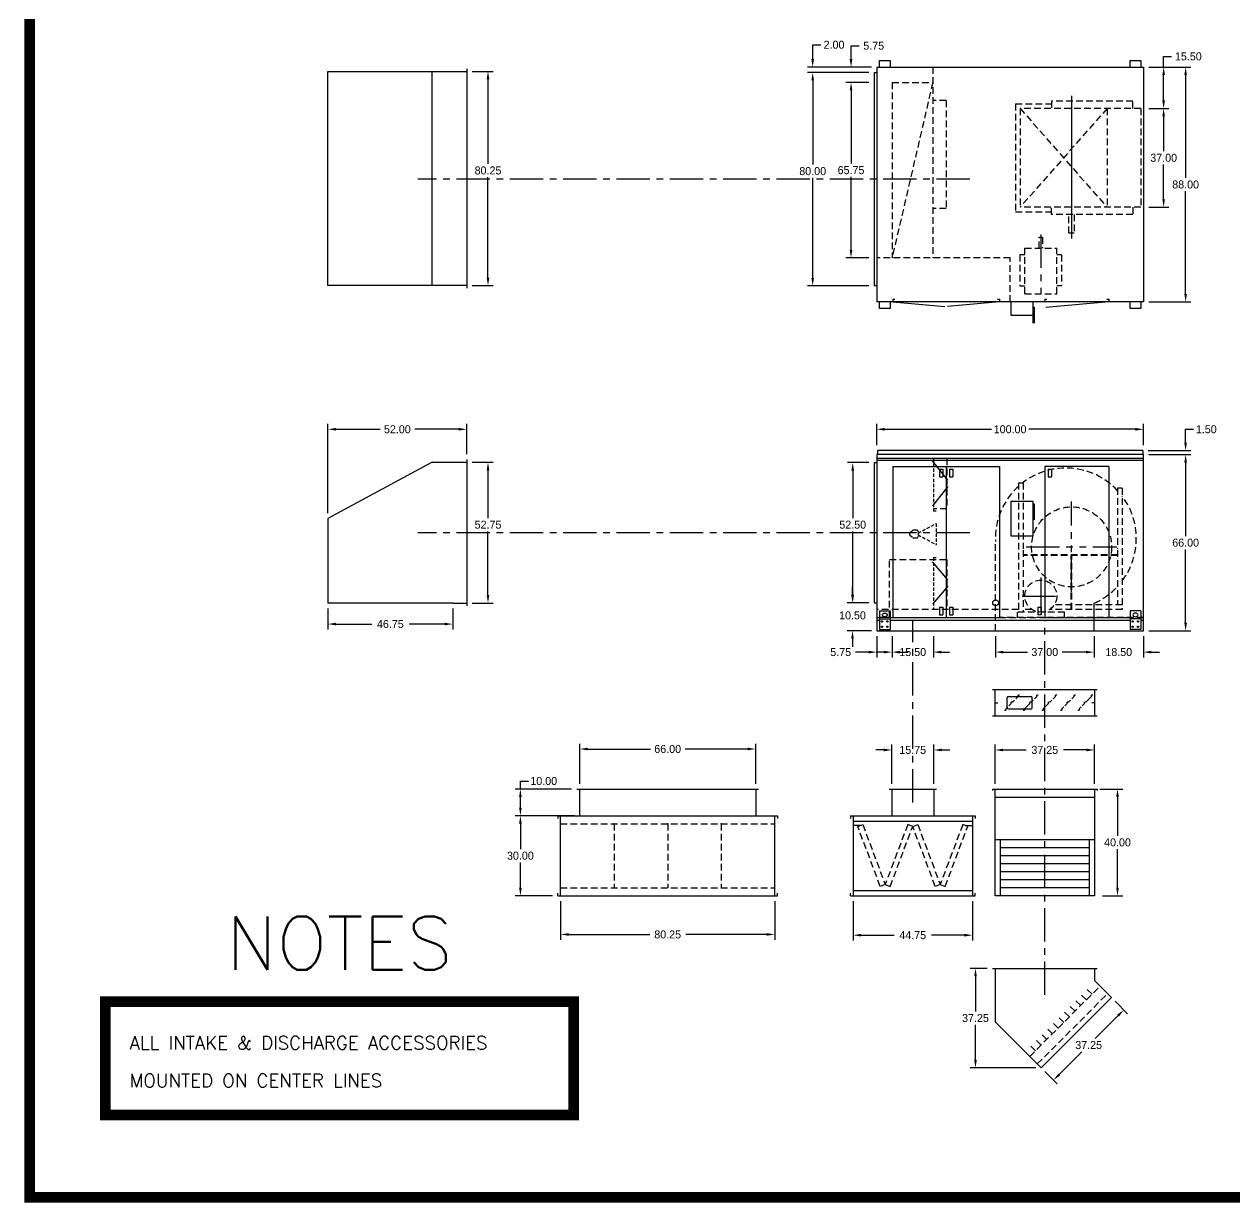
# Model space of a CAD drawing. Header units: inches. Extents: x 3 to 694, y -805 to 78.
# Drawn here: x 3 to 456.9, y -804.8 to -363.2 of the extents above; entities that cross this region are included whole.
import ezdxf
from ezdxf.enums import TextEntityAlignment as Align

# ---------------------------------------------------------------- set-up
doc = ezdxf.new("R2010")
doc.units = ezdxf.units.IN
doc.header["$LTSCALE"] = 10
doc.header["$MEASUREMENT"] = 0
for name, pattern in [('CENTER', [2, 1.25, -0.25, 0.25, -0.25]), ('HIDDEN', [0.375, 0.25, -0.125]), ('PHANTOM', [2.5, 1.25, -0.25, 0.25, -0.25, 0.25, -0.25])]:
    doc.linetypes.add(name, pattern=pattern)
for name, color, linetype in [('centerline', 2, 'CENTER'), ('DIFFUSER', 5, 'Continuous'), ('DISC-DAMPER', 5, 'Continuous'), ('FDT-HOOD', 5, 'Continuous'), ('OBJECT', 5, 'Continuous'), ('RAM27UNIT', 3, 'Continuous'), ('RAM30UNIT', 3, 'Continuous')]:
    doc.layers.add(name, color=color, linetype=linetype)
doc.layers.add('TEXT', color=7, linetype='Continuous', lineweight=40)
doc.styles.add('S10', font='romans.shx', dxfattribs={"height": 0.1})
doc.dimstyles.new('DIMENSIONS', dxfattribs={"dimscale": 0, "dimtxt": 3, "dimasz": 3, "dimexe": 2, "dimexo": 2, "dimgap": 1, "dimtad": 0, "dimtih": 1, "dimtoh": 1, "dimzin": 0, "dimdsep": 46, "dimtxsty": 'Standard', "dimcen": 0.09, "dimclrd": 256, "dimclre": 256, "dimclrt": 1, "dimadec": 0, "dimazin": 0, "dimtfac": 1, "dimtofl": 0, "dimtmove": 0, "dimatfit": 3, "dimfxl": 0, "dimtolj": 1, "dimtzin": 0, "dimarcsym": 0})

# ---------------------------------------------------------------- blocks, each defined once
blk = doc.blocks.new('*D51')
at = {"layer": 'DEFPOINTS', "color": 0}
for p in [(422.62, -379.23), (422.62, -467.23), (438.44, -467.23)]:
    blk.add_point(p, dxfattribs=at)
at = {"layer": 'RAM30UNIT', "lineweight": -2}
for p, q in [((424.62, -379.23), (440.44, -379.23)), ((438.44, -382.23), (438.44, -420.73)), ((438.44, -464.23), (438.44, -425.73)), ((424.62, -467.23), (440.44, -467.23))]:
    blk.add_line(p, q, dxfattribs=at)
at = {"layer": 'RAM30UNIT'}
for points in [[(437.94, -382.23), (438.94, -382.23), (438.44, -379.23)], [(437.94, -464.23), (438.94, -464.23), (438.44, -467.23)]]:
    blk.add_solid(points, dxfattribs=at)
at = {"layer": 'RAM30UNIT', "color": 1, "insert": (438.44, -423.23), "char_height": 3, "attachment_point": 5}
blk.add_mtext('\\A1;88.00', dxfattribs=at)
blk = doc.blocks.new('*D52')
at = {"layer": 'DEFPOINTS', "color": 0}
for p in [(422.62, -394.73), (422.62, -431.73), (430.2, -431.73)]:
    blk.add_point(p, dxfattribs=at)
at = {"layer": 'RAM30UNIT', "lineweight": -2}
for p, q in [((424.62, -394.73), (432.2, -394.73)), ((430.2, -397.73), (430.2, -410.73)), ((430.2, -428.73), (430.2, -415.73)), ((424.62, -431.73), (432.2, -431.73))]:
    blk.add_line(p, q, dxfattribs=at)
at = {"layer": 'RAM30UNIT'}
for points in [[(429.7, -397.73), (430.7, -397.73), (430.2, -394.73)], [(429.7, -428.73), (430.7, -428.73), (430.2, -431.73)]]:
    blk.add_solid(points, dxfattribs=at)
at = {"layer": 'RAM30UNIT', "color": 1, "insert": (430.2, -413.23), "char_height": 3, "attachment_point": 5}
blk.add_mtext('\\A1;37.00', dxfattribs=at)
blk = doc.blocks.new('*D53')
at = {"layer": 'DEFPOINTS', "color": 0}
for p in [(298.62, -381.23), (321.62, -381.23), (321.62, -461.23)]:
    blk.add_point(p, dxfattribs=at)
at = {"layer": 'RAM30UNIT', "lineweight": -2}
for p, q in [((319.62, -381.23), (296.62, -381.23)), ((298.62, -384.23), (298.62, -415.73)), ((298.62, -458.23), (298.62, -420.73)), ((319.62, -461.23), (296.62, -461.23))]:
    blk.add_line(p, q, dxfattribs=at)
at = {"layer": 'RAM30UNIT'}
for points in [[(298.12, -384.23), (299.12, -384.23), (298.62, -381.23)], [(298.12, -458.23), (299.12, -458.23), (298.62, -461.23)]]:
    blk.add_solid(points, dxfattribs=at)
at = {"layer": 'RAM30UNIT', "color": 1, "insert": (298.62, -418.23), "char_height": 3, "attachment_point": 5}
blk.add_mtext('\\A1;80.00', dxfattribs=at)
blk = doc.blocks.new('*D54')
at = {"layer": 'DEFPOINTS', "color": 0}
for p in [(168.89, -380.86), (168.89, -461.11), (176.88, -461.11)]:
    blk.add_point(p, dxfattribs=at)
at = {"layer": 'RAM30UNIT', "lineweight": -2}
for p, q in [((170.89, -380.86), (178.88, -380.86)), ((176.88, -383.86), (176.88, -415.48)), ((176.88, -458.11), (176.88, -420.48)), ((170.89, -461.11), (178.88, -461.11))]:
    blk.add_line(p, q, dxfattribs=at)
at = {"layer": 'RAM30UNIT'}
for points in [[(176.38, -383.86), (177.38, -383.86), (176.88, -380.86)], [(176.38, -458.11), (177.38, -458.11), (176.88, -461.11)]]:
    blk.add_solid(points, dxfattribs=at)
at = {"layer": 'RAM30UNIT', "color": 1, "insert": (176.88, -417.98), "char_height": 3, "attachment_point": 5}
blk.add_mtext('\\A1;80.25', dxfattribs=at)
blk = doc.blocks.new('*D55')
at = {"layer": 'DEFPOINTS', "color": 0}
for p in [(168.89, -527.34), (168.89, -580.09), (176.88, -580.09)]:
    blk.add_point(p, dxfattribs=at)
at = {"layer": 'RAM30UNIT', "lineweight": -2}
for p, q in [((170.89, -527.34), (178.88, -527.34)), ((176.88, -530.34), (176.88, -548.21)), ((176.88, -577.09), (176.88, -553.21)), ((170.89, -580.09), (178.88, -580.09))]:
    blk.add_line(p, q, dxfattribs=at)
at = {"layer": 'RAM30UNIT'}
for points in [[(176.38, -530.34), (177.38, -530.34), (176.88, -527.34)], [(176.38, -577.09), (177.38, -577.09), (176.88, -580.09)]]:
    blk.add_solid(points, dxfattribs=at)
at = {"layer": 'RAM30UNIT', "color": 1, "insert": (176.88, -550.71), "char_height": 3, "attachment_point": 5}
blk.add_mtext('\\A1;52.75', dxfattribs=at)
blk = doc.blocks.new('*D56')
at = {"layer": 'DEFPOINTS', "color": 0}
for p in [(168.89, -514.96), (168.89, -526.34), (116.89, -548.34)]:
    blk.add_point(p, dxfattribs=at)
at = {"layer": 'RAM30UNIT', "lineweight": -2}
for p, q in [((116.89, -546.34), (116.89, -512.96)), ((119.89, -514.96), (136.39, -514.96)), ((165.89, -514.96), (149.39, -514.96)), ((168.89, -524.34), (168.89, -512.96))]:
    blk.add_line(p, q, dxfattribs=at)
at = {"layer": 'RAM30UNIT'}
for points in [[(119.89, -514.46), (119.89, -515.46), (116.89, -514.96)], [(165.89, -514.46), (165.89, -515.46), (168.89, -514.96)]]:
    blk.add_solid(points, dxfattribs=at)
at = {"layer": 'RAM30UNIT', "color": 1, "insert": (142.89, -514.96), "char_height": 3, "attachment_point": 5}
blk.add_mtext('\\A1;52.00', dxfattribs=at)
blk = doc.blocks.new('*D57')
at = {"layer": 'DEFPOINTS', "color": 0}
for p in [(116.89, -580.09), (163.64, -580.09), (163.64, -587.95)]:
    blk.add_point(p, dxfattribs=at)
at = {"layer": 'RAM30UNIT', "lineweight": -2}
for p, q in [((116.89, -582.09), (116.89, -589.95)), ((163.64, -582.09), (163.64, -589.95)), ((119.89, -587.95), (133.27, -587.95)), ((160.64, -587.95), (147.27, -587.95))]:
    blk.add_line(p, q, dxfattribs=at)
at = {"layer": 'RAM30UNIT'}
for points in [[(119.89, -587.45), (119.89, -588.45), (116.89, -587.95)], [(160.64, -587.45), (160.64, -588.45), (163.64, -587.95)]]:
    blk.add_solid(points, dxfattribs=at)
at = {"layer": 'RAM30UNIT', "color": 1, "insert": (140.27, -587.95), "char_height": 3, "attachment_point": 5}
blk.add_mtext('\\A1;46.75', dxfattribs=at)
blk = doc.blocks.new('*D59')
at = {"layer": 'DEFPOINTS', "color": 0}
for p in [(404.25, -649.77), (412.9, -649.77), (405.25, -689.77)]:
    blk.add_point(p, dxfattribs=at)
at = {"layer": 'RAM30UNIT', "lineweight": -2}
for p, q in [((406.25, -649.77), (414.9, -649.77)), ((412.9, -652.77), (412.9, -667.27)), ((412.9, -686.77), (412.9, -672.27)), ((407.25, -689.77), (414.9, -689.77))]:
    blk.add_line(p, q, dxfattribs=at)
at = {"layer": 'RAM30UNIT'}
for points in [[(412.4, -652.77), (413.4, -652.77), (412.9, -649.77)], [(412.4, -686.77), (413.4, -686.77), (412.9, -689.77)]]:
    blk.add_solid(points, dxfattribs=at)
at = {"layer": 'RAM30UNIT', "color": 1, "insert": (412.9, -669.77), "char_height": 3, "attachment_point": 5}
blk.add_mtext('\\A1;40.00', dxfattribs=at)
blk = doc.blocks.new('*D60')
at = {"layer": 'DEFPOINTS', "color": 0}
for p in [(410.59, -727.88), (415.25, -732.54), (384.25, -754.22)]:
    blk.add_point(p, dxfattribs=at)
at = {"layer": 'RAM30UNIT', "lineweight": -2}
for p, q in [((412, -729.29), (416.66, -733.96)), ((413.13, -734.66), (404.58, -743.21)), ((391.03, -756.76), (399.58, -748.21)), ((385.66, -755.63), (390.32, -760.3))]:
    blk.add_line(p, q, dxfattribs=at)
at = {"layer": 'RAM30UNIT'}
for points in [[(412.78, -734.31), (413.48, -735.02), (415.25, -732.54)], [(390.68, -756.41), (391.39, -757.11), (388.91, -758.88)]]:
    blk.add_solid(points, dxfattribs=at)
at = {"layer": 'RAM30UNIT', "color": 1, "insert": (402.08, -745.71), "char_height": 3, "attachment_point": 5}
blk.add_mtext('\\A1;37.25', dxfattribs=at)
blk = doc.blocks.new('*D61')
at = {"layer": 'DEFPOINTS', "color": 0}
for p in [(359.65, -716.97), (366, -716.97), (384.25, -754.22)]:
    blk.add_point(p, dxfattribs=at)
at = {"layer": 'RAM30UNIT', "lineweight": -2}
for p, q in [((364, -716.97), (357.65, -716.97)), ((359.65, -719.97), (359.65, -733.09)), ((359.65, -751.22), (359.65, -738.09)), ((382.25, -754.22), (357.65, -754.22))]:
    blk.add_line(p, q, dxfattribs=at)
at = {"layer": 'RAM30UNIT'}
for points in [[(359.15, -719.97), (360.15, -719.97), (359.65, -716.97)], [(359.15, -751.22), (360.15, -751.22), (359.65, -754.22)]]:
    blk.add_solid(points, dxfattribs=at)
at = {"layer": 'RAM30UNIT', "color": 1, "insert": (359.65, -735.59), "char_height": 3, "attachment_point": 5}
blk.add_mtext('\\A1;37.25', dxfattribs=at)
blk = doc.blocks.new('*D62')
at = {"layer": 'DEFPOINTS', "color": 0}
for p in [(422.62, -524.46), (438.44, -524.46), (422.62, -590.46)]:
    blk.add_point(p, dxfattribs=at)
at = {"layer": 'RAM30UNIT', "lineweight": -2}
for p, q in [((424.62, -524.46), (440.44, -524.46)), ((438.44, -527.46), (438.44, -554.96)), ((438.44, -587.46), (438.44, -559.96)), ((424.62, -590.46), (440.44, -590.46))]:
    blk.add_line(p, q, dxfattribs=at)
at = {"layer": 'RAM30UNIT'}
for points in [[(437.94, -527.46), (438.94, -527.46), (438.44, -524.46)], [(437.94, -587.46), (438.94, -587.46), (438.44, -590.46)]]:
    blk.add_solid(points, dxfattribs=at)
at = {"layer": 'RAM30UNIT', "color": 1, "insert": (438.44, -557.46), "char_height": 3, "attachment_point": 5}
blk.add_mtext('\\A1;66.00', dxfattribs=at)
blk = doc.blocks.new('*D63')
at = {"layer": 'DEFPOINTS', "color": 0}
for p in [(321.62, -527.46), (313.62, -579.96), (321.62, -579.96)]:
    blk.add_point(p, dxfattribs=at)
at = {"layer": 'RAM30UNIT', "lineweight": -2}
for p, q in [((319.62, -527.46), (311.62, -527.46)), ((313.62, -530.46), (313.62, -548.21)), ((313.62, -576.96), (313.62, -553.21)), ((319.62, -579.96), (311.62, -579.96))]:
    blk.add_line(p, q, dxfattribs=at)
at = {"layer": 'RAM30UNIT'}
for points in [[(313.12, -530.46), (314.12, -530.46), (313.62, -527.46)], [(313.12, -576.96), (314.12, -576.96), (313.62, -579.96)]]:
    blk.add_solid(points, dxfattribs=at)
at = {"layer": 'RAM30UNIT', "color": 1, "insert": (313.62, -550.71), "char_height": 3, "attachment_point": 5}
blk.add_mtext('\\A1;52.50', dxfattribs=at)
blk = doc.blocks.new('*D64')
at = {"layer": 'DEFPOINTS', "color": 0}
for p in [(404.25, -635.13), (367, -649.77), (404.25, -649.77)]:
    blk.add_point(p, dxfattribs=at)
at = {"layer": 'RAM30UNIT', "lineweight": -2}
for p, q in [((367, -647.77), (367, -633.13)), ((370, -635.13), (378.62, -635.13)), ((401.25, -635.13), (392.62, -635.13)), ((404.25, -647.77), (404.25, -633.13))]:
    blk.add_line(p, q, dxfattribs=at)
at = {"layer": 'RAM30UNIT'}
for points in [[(370, -634.63), (370, -635.63), (367, -635.13)], [(401.25, -634.63), (401.25, -635.63), (404.25, -635.13)]]:
    blk.add_solid(points, dxfattribs=at)
at = {"layer": 'RAM30UNIT', "color": 1, "insert": (385.62, -635.13), "char_height": 3, "attachment_point": 5}
blk.add_mtext('\\A1;37.25', dxfattribs=at)
blk = doc.blocks.new('*D65')
at = {"layer": 'DEFPOINTS', "color": 0}
for p in [(321.62, -579.96), (313.54, -590.46), (322.62, -590.46)]:
    blk.add_point(p, dxfattribs=at)
at = {"layer": 'RAM30UNIT', "lineweight": -2}
for p, q in [((313.54, -576.96), (313.54, -573.96)), ((319.62, -579.96), (311.54, -579.96)), ((320.62, -590.46), (311.54, -590.46)), ((313.54, -593.46), (313.54, -596.46))]:
    blk.add_line(p, q, dxfattribs=at)
at = {"layer": 'RAM30UNIT'}
for points in [[(313.04, -576.96), (314.04, -576.96), (313.54, -579.96)], [(313.04, -593.46), (314.04, -593.46), (313.54, -590.46)]]:
    blk.add_solid(points, dxfattribs=at)
at = {"layer": 'RAM30UNIT', "color": 1, "insert": (313.54, -584.71), "char_height": 3, "attachment_point": 5}
blk.add_mtext('\\A1;10.50', dxfattribs=at)
blk = doc.blocks.new('*D66')
at = {"layer": 'DEFPOINTS', "color": 0}
for p in [(367.12, -590.46), (404.12, -590.46), (367.12, -598.46)]:
    blk.add_point(p, dxfattribs=at)
at = {"layer": 'RAM30UNIT', "lineweight": -2}
for p, q in [((367.12, -592.46), (367.12, -600.46)), ((404.12, -592.46), (404.12, -600.46)), ((370.12, -598.46), (379.12, -598.46)), ((401.12, -598.46), (392.12, -598.46))]:
    blk.add_line(p, q, dxfattribs=at)
at = {"layer": 'RAM30UNIT'}
for points in [[(370.12, -597.96), (370.12, -598.96), (367.12, -598.46)], [(401.12, -597.96), (401.12, -598.96), (404.12, -598.46)]]:
    blk.add_solid(points, dxfattribs=at)
at = {"layer": 'RAM30UNIT', "color": 1, "insert": (385.62, -598.46), "char_height": 3, "attachment_point": 5}
blk.add_mtext('\\A1;37.00', dxfattribs=at)
blk = doc.blocks.new('*D67')
at = {"layer": 'DEFPOINTS', "color": 0}
for p in [(404.12, -590.46), (422.62, -590.46), (404.12, -598.46)]:
    blk.add_point(p, dxfattribs=at)
at = {"layer": 'RAM30UNIT', "lineweight": -2}
for p, q in [((404.12, -592.46), (404.12, -600.46)), ((422.62, -592.46), (422.62, -600.46)), ((401.12, -598.46), (398.12, -598.46)), ((425.62, -598.46), (428.62, -598.46))]:
    blk.add_line(p, q, dxfattribs=at)
at = {"layer": 'RAM30UNIT'}
for points in [[(401.12, -597.96), (401.12, -598.96), (404.12, -598.46)], [(425.62, -597.96), (425.62, -598.96), (422.62, -598.46)]]:
    blk.add_solid(points, dxfattribs=at)
at = {"layer": 'RAM30UNIT', "color": 1, "insert": (413.37, -598.46), "char_height": 3, "attachment_point": 5}
blk.add_mtext('\\A1;18.50', dxfattribs=at)
blk = doc.blocks.new('*D70')
at = {"layer": 'DEFPOINTS', "color": 0}
for p in [(422.37, -522.96), (422.62, -524.46), (438.44, -522.96)]:
    blk.add_point(p, dxfattribs=at)
at = {"layer": 'RAM30UNIT', "lineweight": -2}
for p, q in [((438.44, -519.96), (438.44, -514.96)), ((438.44, -514.96), (441.44, -514.96)), ((424.37, -522.96), (440.44, -522.96)), ((424.62, -524.46), (440.44, -524.46)), ((438.44, -527.46), (438.44, -530.46))]:
    blk.add_line(p, q, dxfattribs=at)
at = {"layer": 'RAM30UNIT'}
for points in [[(437.94, -519.96), (438.94, -519.96), (438.44, -522.96)], [(437.94, -527.46), (438.94, -527.46), (438.44, -524.46)]]:
    blk.add_solid(points, dxfattribs=at)
at = {"layer": 'RAM30UNIT', "color": 1, "insert": (446.19, -514.96), "char_height": 3, "attachment_point": 5}
blk.add_mtext('\\A1;1.50', dxfattribs=at)
blk = doc.blocks.new('*D71')
at = {"layer": 'DEFPOINTS', "color": 0}
for p in [(422.62, -514.96), (322.62, -522.96), (422.62, -522.96)]:
    blk.add_point(p, dxfattribs=at)
at = {"layer": 'RAM30UNIT', "lineweight": -2}
for p, q in [((322.62, -520.96), (322.62, -512.96)), ((325.62, -514.96), (365.62, -514.96)), ((419.62, -514.96), (379.62, -514.96)), ((422.62, -520.96), (422.62, -512.96))]:
    blk.add_line(p, q, dxfattribs=at)
at = {"layer": 'RAM30UNIT'}
for points in [[(325.62, -514.46), (325.62, -515.46), (322.62, -514.96)], [(419.62, -514.46), (419.62, -515.46), (422.62, -514.96)]]:
    blk.add_solid(points, dxfattribs=at)
at = {"layer": 'RAM30UNIT', "color": 1, "insert": (372.62, -514.96), "char_height": 3, "attachment_point": 5}
blk.add_mtext('\\A1;100.00', dxfattribs=at)
blk = doc.blocks.new('*D85')
at = {"layer": 'DEFPOINTS', "color": 0}
for p in [(422.62, -379.23), (422.62, -394.73), (430.2, -394.73)]:
    blk.add_point(p, dxfattribs=at)
at = {"layer": 'RAM30UNIT', "lineweight": -2}
for p, q in [((430.2, -379.23), (430.2, -375.23)), ((430.2, -375.23), (433.2, -375.23)), ((424.62, -379.23), (432.2, -379.23)), ((430.2, -391.73), (430.2, -382.23)), ((424.62, -394.73), (432.2, -394.73))]:
    blk.add_line(p, q, dxfattribs=at)
at = {"layer": 'RAM30UNIT'}
for points in [[(429.7, -382.23), (430.7, -382.23), (430.2, -379.23)], [(429.7, -391.73), (430.7, -391.73), (430.2, -394.73)]]:
    blk.add_solid(points, dxfattribs=at)
at = {"layer": 'RAM30UNIT', "color": 1, "insert": (439.45, -375.23), "char_height": 3, "attachment_point": 5}
blk.add_mtext('\\A1;15.50', dxfattribs=at)
blk = doc.blocks.new('*D90')
at = {"layer": 'DEFPOINTS', "color": 0}
for p in [(298.62, -379.23), (321.62, -381.23), (322.62, -379.23)]:
    blk.add_point(p, dxfattribs=at)
at = {"layer": 'RAM30UNIT', "lineweight": -2}
for p, q in [((298.62, -376.23), (298.62, -370.86)), ((298.62, -370.86), (301.62, -370.86)), ((320.62, -379.23), (296.62, -379.23)), ((319.62, -381.23), (296.62, -381.23)), ((298.62, -384.23), (298.62, -387.23))]:
    blk.add_line(p, q, dxfattribs=at)
at = {"layer": 'RAM30UNIT'}
for points in [[(298.12, -376.23), (299.12, -376.23), (298.62, -379.23)], [(298.12, -384.23), (299.12, -384.23), (298.62, -381.23)]]:
    blk.add_solid(points, dxfattribs=at)
at = {"layer": 'RAM30UNIT', "color": 1, "insert": (306.62, -370.86), "char_height": 3, "attachment_point": 5}
blk.add_mtext('\\A1;2.00', dxfattribs=at)
blk = doc.blocks.new('A$C47AC05B1')
at = {"layer": 'TEXT', "const_width": 4}
blk.add_lwpolyline([(0, 42.47), (175.62, 42.47), (175.62, 0), (0, 0)], close=True, dxfattribs=at)
at = {"layer": 'TEXT', "style": 'S10'}
blk.add_text('NOTES', height=20, dxfattribs=at).set_placement((87.81, 48.47), align=Align.BOTTOM_CENTER)
for s, p in [('ALL INTAKE & DISCHARGE ACCESSORIES', (9.12, 24.58)), ('MOUNTED ON CENTER LINES', (9.12, 10.42))]:
    blk.add_text(s, height=5, dxfattribs=at).set_placement(p)
blk = doc.blocks.new('A$C4E9F5D29')
at = {"layer": 'RAM27UNIT'}
blk.add_blockref('A$C47AC05B1', (0, 0), dxfattribs=at)
blk = doc.blocks.new('*D132')
at = {"layer": 'DEFPOINTS', "color": 0}
for p in [(204.12, -689.77), (284.37, -689.77), (284.37, -704.27)]:
    blk.add_point(p, dxfattribs=at)
at = {"layer": 'RAM30UNIT', "lineweight": -2}
for p, q in [((204.12, -691.77), (204.12, -706.27)), ((284.37, -691.77), (284.37, -706.27)), ((207.12, -704.27), (237.5, -704.27)), ((281.37, -704.27), (251, -704.27))]:
    blk.add_line(p, q, dxfattribs=at)
at = {"layer": 'RAM30UNIT'}
for points in [[(207.12, -703.77), (207.12, -704.77), (204.12, -704.27)], [(281.37, -703.77), (281.37, -704.77), (284.37, -704.27)]]:
    blk.add_solid(points, dxfattribs=at)
at = {"layer": 'RAM30UNIT', "color": 1, "insert": (244.25, -704.27), "char_height": 3, "attachment_point": 5}
blk.add_mtext('\\A1;80.25', dxfattribs=at)
blk = doc.blocks.new('*D130')
at = {"layer": 'DEFPOINTS', "color": 0}
for p in [(189.03, -659.77), (203.12, -659.77), (203.12, -689.77)]:
    blk.add_point(p, dxfattribs=at)
at = {"layer": 'RAM30UNIT', "lineweight": -2}
for p, q in [((201.12, -659.77), (187.03, -659.77)), ((189.03, -662.77), (189.03, -672.27)), ((189.03, -686.77), (189.03, -677.27)), ((201.12, -689.77), (187.03, -689.77))]:
    blk.add_line(p, q, dxfattribs=at)
at = {"layer": 'RAM30UNIT'}
for points in [[(188.53, -662.77), (189.53, -662.77), (189.03, -659.77)], [(188.53, -686.77), (189.53, -686.77), (189.03, -689.77)]]:
    blk.add_solid(points, dxfattribs=at)
at = {"layer": 'RAM30UNIT', "color": 1, "insert": (189.03, -674.77), "char_height": 3, "attachment_point": 5}
blk.add_mtext('\\A1;30.00', dxfattribs=at)
blk = doc.blocks.new('*D131')
at = {"layer": 'DEFPOINTS', "color": 0}
for p in [(189.03, -649.77), (210.25, -649.77), (211.25, -659.77)]:
    blk.add_point(p, dxfattribs=at)
at = {"layer": 'RAM30UNIT', "lineweight": -2}
for p, q in [((189.03, -649.77), (189.03, -646.77)), ((189.03, -646.77), (192.03, -646.77)), ((208.25, -649.77), (187.03, -649.77)), ((189.03, -656.77), (189.03, -652.77)), ((209.25, -659.77), (187.03, -659.77))]:
    blk.add_line(p, q, dxfattribs=at)
at = {"layer": 'RAM30UNIT'}
for points in [[(188.53, -652.77), (189.53, -652.77), (189.03, -649.77)], [(188.53, -656.77), (189.53, -656.77), (189.03, -659.77)]]:
    blk.add_solid(points, dxfattribs=at)
at = {"layer": 'RAM30UNIT', "color": 1, "insert": (197.78, -646.77), "char_height": 3, "attachment_point": 5}
blk.add_mtext('\\A1;10.00', dxfattribs=at)
blk = doc.blocks.new('*D129')
at = {"layer": 'DEFPOINTS', "color": 0}
for p in [(277.25, -634.77), (211.25, -649.77), (277.25, -649.77)]:
    blk.add_point(p, dxfattribs=at)
at = {"layer": 'RAM30UNIT', "lineweight": -2}
for p, q in [((211.25, -647.77), (211.25, -632.77)), ((214.25, -634.77), (237.75, -634.77)), ((274.25, -634.77), (250.75, -634.77)), ((277.25, -647.77), (277.25, -632.77))]:
    blk.add_line(p, q, dxfattribs=at)
at = {"layer": 'RAM30UNIT'}
for points in [[(214.25, -634.27), (214.25, -635.27), (211.25, -634.77)], [(274.25, -634.27), (274.25, -635.27), (277.25, -634.77)]]:
    blk.add_solid(points, dxfattribs=at)
at = {"layer": 'RAM30UNIT', "color": 1, "insert": (244.25, -634.77), "char_height": 3, "attachment_point": 5}
blk.add_mtext('\\A1;66.00', dxfattribs=at)
blk = doc.blocks.new('*D134')
at = {"layer": 'DEFPOINTS', "color": 0}
for p in [(344, -635.13), (328.25, -649.77), (344, -649.77)]:
    blk.add_point(p, dxfattribs=at)
at = {"layer": 'RAM30UNIT', "lineweight": -2}
for p, q in [((325.25, -635.13), (322.25, -635.13)), ((328.25, -647.77), (328.25, -633.13)), ((344, -647.77), (344, -633.13)), ((347, -635.13), (350, -635.13))]:
    blk.add_line(p, q, dxfattribs=at)
at = {"layer": 'RAM30UNIT'}
for points in [[(325.25, -634.63), (325.25, -635.63), (328.25, -635.13)], [(347, -634.63), (347, -635.63), (344, -635.13)]]:
    blk.add_solid(points, dxfattribs=at)
at = {"layer": 'RAM30UNIT', "color": 1, "insert": (336.12, -635.13), "char_height": 3, "attachment_point": 5}
blk.add_mtext('\\A1;15.75', dxfattribs=at)
blk = doc.blocks.new('*D133')
at = {"layer": 'DEFPOINTS', "color": 0}
for p in [(313.75, -689.77), (358.5, -689.77), (358.5, -704.54)]:
    blk.add_point(p, dxfattribs=at)
at = {"layer": 'RAM30UNIT', "lineweight": -2}
for p, q in [((313.75, -691.77), (313.75, -706.54)), ((358.5, -691.77), (358.5, -706.54)), ((316.75, -704.54), (329.12, -704.54)), ((355.5, -704.54), (343.12, -704.54))]:
    blk.add_line(p, q, dxfattribs=at)
at = {"layer": 'RAM30UNIT'}
for points in [[(316.75, -704.04), (316.75, -705.04), (313.75, -704.54)], [(355.5, -704.04), (355.5, -705.04), (358.5, -704.54)]]:
    blk.add_solid(points, dxfattribs=at)
at = {"layer": 'RAM30UNIT', "color": 1, "insert": (336.12, -704.54), "char_height": 3, "attachment_point": 5}
blk.add_mtext('\\A1;44.75', dxfattribs=at)
blk = doc.blocks.new('*D138')
at = {"layer": 'DEFPOINTS', "color": 0}
for p in [(328.37, -590.46), (343.87, -590.46), (343.87, -598.46)]:
    blk.add_point(p, dxfattribs=at)
at = {"layer": 'RAM30UNIT', "lineweight": -2}
for p, q in [((328.37, -592.46), (328.37, -600.46)), ((343.87, -592.46), (343.87, -600.46)), ((325.37, -598.46), (322.37, -598.46)), ((346.87, -598.46), (349.87, -598.46))]:
    blk.add_line(p, q, dxfattribs=at)
at = {"layer": 'RAM30UNIT'}
for points in [[(325.37, -597.96), (325.37, -598.96), (328.37, -598.46)], [(346.87, -597.96), (346.87, -598.96), (343.87, -598.46)]]:
    blk.add_solid(points, dxfattribs=at)
at = {"layer": 'RAM30UNIT', "color": 1, "insert": (336.12, -598.46), "char_height": 3, "attachment_point": 5}
blk.add_mtext('\\A1;15.50', dxfattribs=at)
blk = doc.blocks.new('*D137')
at = {"layer": 'DEFPOINTS', "color": 0}
for p in [(322.62, -590.46), (328.37, -590.46), (328.37, -598.46)]:
    blk.add_point(p, dxfattribs=at)
at = {"layer": 'RAM30UNIT', "lineweight": -2}
for p, q in [((322.62, -592.46), (322.62, -600.46)), ((328.37, -592.46), (328.37, -600.46)), ((319.62, -598.46), (314.62, -598.46)), ((331.37, -598.46), (334.37, -598.46))]:
    blk.add_line(p, q, dxfattribs=at)
at = {"layer": 'RAM30UNIT'}
for points in [[(319.62, -597.96), (319.62, -598.96), (322.62, -598.46)], [(331.37, -597.96), (331.37, -598.96), (328.37, -598.46)]]:
    blk.add_solid(points, dxfattribs=at)
at = {"layer": 'RAM30UNIT', "color": 1, "insert": (309.12, -598.46), "char_height": 3, "attachment_point": 5}
blk.add_mtext('\\A1;5.75', dxfattribs=at)
blk = doc.blocks.new('*D139')
at = {"layer": 'DEFPOINTS', "color": 0}
for p in [(312.99, -379.23), (322.62, -379.23), (321.62, -384.98)]:
    blk.add_point(p, dxfattribs=at)
at = {"layer": 'RAM30UNIT', "lineweight": -2}
for p, q in [((312.99, -376.23), (312.99, -371.23)), ((312.99, -371.23), (315.99, -371.23)), ((320.62, -379.23), (310.99, -379.23)), ((319.62, -384.98), (310.99, -384.98)), ((312.99, -387.98), (312.99, -390.98))]:
    blk.add_line(p, q, dxfattribs=at)
at = {"layer": 'RAM30UNIT'}
for points in [[(312.49, -376.23), (313.49, -376.23), (312.99, -379.23)], [(312.49, -387.98), (313.49, -387.98), (312.99, -384.98)]]:
    blk.add_solid(points, dxfattribs=at)
at = {"layer": 'RAM30UNIT', "color": 1, "insert": (321.49, -371.23), "char_height": 3, "attachment_point": 5}
blk.add_mtext('\\A1;5.75', dxfattribs=at)
blk = doc.blocks.new('*D140')
at = {"layer": 'DEFPOINTS', "color": 0}
for p in [(321.62, -384.98), (312.99, -450.73), (321.62, -450.73)]:
    blk.add_point(p, dxfattribs=at)
at = {"layer": 'RAM30UNIT', "lineweight": -2}
for p, q in [((319.62, -384.98), (310.99, -384.98)), ((312.99, -387.98), (312.99, -415.36)), ((312.99, -447.73), (312.99, -420.36)), ((319.62, -450.73), (310.99, -450.73))]:
    blk.add_line(p, q, dxfattribs=at)
at = {"layer": 'RAM30UNIT'}
for points in [[(312.49, -387.98), (313.49, -387.98), (312.99, -384.98)], [(312.49, -447.73), (313.49, -447.73), (312.99, -450.73)]]:
    blk.add_solid(points, dxfattribs=at)
at = {"layer": 'RAM30UNIT', "color": 1, "insert": (312.99, -417.86), "char_height": 3, "attachment_point": 5}
blk.add_mtext('\\A1;65.75', dxfattribs=at)
blk = doc.blocks.new('A$C2F076814')
at = {"layer": 'OBJECT', "color": 4, "linetype": 'HIDDEN'}
for p, q in [((5.4, 17.1), (5.4, 21.3)), ((5.4, 21.3), (6.6, 21.3)), ((6.6, 21.3), (6.6, 17.1)), ((-1.8, 14.7), (-1.8, 3)), ((0, 14.7), (-1.8, 14.7)), ((0, 17.1), (12, 17.1)), ((0, 0), (0, 17.1)), ((12, 0), (12, 17.1)), ((13.8, 14.7), (12, 14.7)), ((13.8, 14.7), (13.8, 3)), ((-1.8, 3), (0, 3)), ((0, 0), (12, 0)), ((13.8, 3), (12, 3))]:
    blk.add_line(p, q, dxfattribs=at)
at = {"layer": 'OBJECT', "color": 191, "linetype": 'PHANTOM'}
blk.add_line((6, 22.3), (6, -1), dxfattribs=at)

msp = doc.modelspace()

# ---------------------------------------------------------------- linework, layer by layer
at = {"color": 5, "ltscale": 12}
for p, q in [((346.124, -529.962), (346.124, -532.837)), ((346.124, -529.962), (347.374, -529.962)), ((347.374, -529.962), (347.374, -532.837)), ((349.874, -529.962), (351.124, -529.962)), ((349.874, -529.962), (349.874, -532.837)), ((351.124, -529.962), (351.124, -532.837)), ((386.874, -529.962), (388.124, -529.962)), ((386.874, -529.962), (386.874, -532.837)), ((388.124, -529.962), (388.124, -532.837)), ((346.124, -532.837), (347.374, -532.837)), ((349.874, -532.837), (351.124, -532.837)), ((386.874, -532.837), (388.124, -532.837)), ((372.874, -541.88), (372.874, -554.88)), ((372.874, -541.88), (381.124, -541.88)), ((381.124, -541.88), (381.124, -554.88)), ((381.124, -542.88), (381.624, -542.88)), ((381.624, -542.88), (381.624, -548.88)), ((372.874, -554.88), (381.124, -554.88)), ((346.124, -581.587), (346.124, -584.462)), ((346.124, -581.587), (347.374, -581.587)), ((346.124, -584.462), (347.374, -584.462)), ((347.374, -581.587), (347.374, -584.462)), ((349.874, -581.587), (351.124, -581.587)), ((349.874, -581.587), (349.874, -584.462)), ((349.874, -584.462), (351.124, -584.462)), ((351.124, -581.587), (351.124, -584.462)), ((382.999, -581.587), (384.249, -581.587)), ((382.999, -581.587), (382.999, -584.462)), ((384.249, -581.587), (384.249, -584.462))]:
    msp.add_line(p, q, dxfattribs=at)
at = {"layer": 'centerline'}
for p, q in [((357.519, -421.231), (150.532, -421.231)), ((357.519, -553.712), (150.532, -553.712)), ((336.124, -654.767), (336.124, -586.462)), ((385.624, -726.869), (385.624, -586.462))]:
    msp.add_line(p, q, dxfattribs=at)
at = {"layer": 'DIFFUSER', "color": 4}
msp.add_line((366.999, -617.415), (367.999, -617.415), dxfattribs=at)
at = {"layer": 'DIFFUSER'}
for p, q in [((365.999, -716.969), (405.249, -716.969)), ((366.999, -716.969), (366.999, -736.969)), ((404.249, -716.969), (404.249, -721.54)), ((404.249, -721.54), (410.588, -727.879)), ((384.249, -754.219), (410.588, -727.879)), ((384.249, -754.219), (366.999, -736.969))]:
    msp.add_line(p, q, dxfattribs=at)
at = {"layer": 'DIFFUSER', "color": 4, "linetype": 'HIDDEN'}
for p, q in [((380.006, -749.977), (406.346, -723.637)), ((403.34, -726.642), (401.219, -724.521)), ((382.834, -752.805), (409.174, -726.465)), ((399.098, -730.885), (396.977, -728.763)), ((401.219, -728.763), (399.098, -726.642)), ((392.734, -737.249), (390.613, -735.127)), ((394.855, -735.127), (392.734, -733.006)), ((396.977, -733.006), (394.855, -730.885)), ((388.491, -741.491), (386.37, -739.37)), ((390.613, -739.37), (388.491, -737.249)), ((384.249, -745.734), (382.127, -743.613)), ((386.37, -743.613), (384.249, -741.491)), ((382.127, -747.855), (380.006, -745.734))]:
    msp.add_line(p, q, dxfattribs=at)
at = {"layer": 'DISC-DAMPER'}
for p, q in [((365.999, -612.415), (405.249, -612.415)), ((366.999, -622.415), (366.999, -612.415)), ((404.249, -612.415), (404.249, -622.415)), ((405.249, -622.415), (365.999, -622.415))]:
    msp.add_line(p, q, dxfattribs=at)
at = {"layer": 'DISC-DAMPER', "ltscale": 8}
for p, q in [((371.54, -619.295), (371.54, -615.535)), ((372.01, -615.065), (380.47, -615.065)), ((380.94, -619.295), (380.94, -615.535)), ((372.01, -619.765), (380.47, -619.765))]:
    msp.add_line(p, q, dxfattribs=at)
at = {"layer": 'DISC-DAMPER', "color": 4, "linetype": 'HIDDEN', "ltscale": 0.5}
for p, q in [((373.574, -617.165), (373.074, -617.165)), ((373.074, -617.665), (373.074, -617.165)), ((375.653, -615.086), (373.574, -617.165)), ((382.653, -615.086), (380.574, -617.165)), ((389.653, -615.086), (387.574, -617.165)), ((394.574, -617.165), (394.074, -617.165)), ((394.074, -617.665), (394.074, -617.165)), ((396.653, -615.086), (394.574, -617.165)), ((401.074, -617.165), (400.574, -617.165)), ((400.574, -617.665), (400.574, -617.165)), ((373.074, -617.665), (370.995, -619.743)), ((394.074, -617.665), (391.995, -619.743)), ((397.995, -620.243), (398.495, -620.243)), ((400.574, -617.665), (398.495, -619.743)), ((398.495, -619.743), (398.495, -620.243))]:
    msp.add_line(p, q, dxfattribs=at)
at = {"layer": 'DISC-DAMPER', "color": 4, "linetype": 'HIDDEN', "ltscale": 8}
for p, q in [((375.653, -615.086), (375.653, -614.586)), ((376.153, -614.586), (375.653, -614.586)), ((380.074, -617.665), (380.074, -617.165)), ((380.574, -617.165), (380.074, -617.165)), ((383.153, -614.586), (382.653, -614.586)), ((382.653, -615.086), (382.653, -614.586)), ((387.074, -617.665), (387.074, -617.165)), ((387.574, -617.165), (387.074, -617.165)), ((390.153, -614.586), (389.653, -614.586)), ((389.653, -615.086), (389.653, -614.586)), ((396.653, -615.086), (396.653, -614.586)), ((397.153, -614.586), (396.653, -614.586)), ((403.153, -615.086), (401.074, -617.165)), ((403.653, -614.586), (403.153, -614.586)), ((403.153, -615.086), (403.153, -614.586)), ((370.495, -620.243), (370.995, -620.243)), ((370.995, -619.743), (370.995, -620.243)), ((377.495, -620.243), (377.995, -620.243)), ((380.074, -617.665), (377.995, -619.743)), ((377.995, -619.743), (377.995, -620.243)), ((384.495, -620.243), (384.995, -620.243)), ((387.074, -617.665), (384.995, -619.743)), ((384.995, -619.743), (384.995, -620.243)), ((391.495, -620.243), (391.995, -620.243)), ((391.995, -619.743), (391.995, -620.243)), ((404.249, -617.415), (403.249, -617.415))]:
    msp.add_line(p, q, dxfattribs=at)
at = {"layer": 'DISC-DAMPER', "ltscale": 8}
for centre, start, end in [((372.01, -615.535), 90, 180), ((380.47, -615.535), 0, 90), ((372.01, -619.295), 180, 270), ((380.47, -619.295), 270, 0)]:
    msp.add_arc(centre, 0.47, start, end, dxfattribs=at)
at = {"layer": 'FDT-HOOD'}
for p, q in [((116.891, -461.106), (116.891, -380.856)), ((116.891, -380.856), (168.891, -380.856)), ((155.891, -461.106), (155.891, -380.856)), ((168.891, -379.856), (168.891, -462.106)), ((168.891, -461.106), (116.891, -461.106)), ((168.891, -526.337), (168.891, -581.087)), ((155.891, -527.337), (116.891, -548.337)), ((155.891, -527.337), (168.891, -527.337)), ((116.891, -548.337), (116.891, -580.087)), ((163.641, -580.087), (116.891, -580.087)), ((163.641, -580.087), (168.891, -580.087))]:
    msp.add_line(p, q, dxfattribs=at)
at = {"layer": 'OBJECT'}
for p, q in [((321.624, -381.231), (321.624, -461.231)), ((321.624, -381.231), (322.624, -381.231)), ((322.624, -379.231), (322.624, -467.231)), ((322.624, -379.231), (422.624, -379.231)), ((323.624, -379.231), (323.624, -376.731)), ((323.624, -376.731), (327.624, -376.731)), ((327.624, -376.731), (327.624, -379.231)), ((417.624, -379.231), (417.624, -376.731)), ((417.624, -376.731), (421.624, -376.731)), ((421.624, -376.731), (421.624, -379.231)), ((422.624, -379.231), (422.624, -467.231)), ((322.624, -461.231), (321.624, -461.231)), ((422.624, -467.231), (322.624, -467.231)), ((323.624, -469.731), (323.624, -467.231)), ((327.624, -467.231), (327.624, -469.731)), ((417.624, -469.731), (417.624, -467.231)), ((421.624, -467.231), (421.624, -469.731)), ((327.624, -469.731), (323.624, -469.731)), ((421.624, -469.731), (417.624, -469.731)), ((322.624, -524.462), (322.624, -590.462)), ((422.624, -524.462), (322.624, -524.462)), ((422.624, -525.962), (322.624, -525.962)), ((422.374, -522.962), (322.874, -522.962)), ((322.874, -522.962), (322.874, -524.462)), ((422.374, -522.962), (422.374, -524.462)), ((422.624, -537.212), (422.624, -524.462)), ((321.624, -527.462), (321.624, -579.962)), ((321.624, -527.462), (322.624, -527.462)), ((422.624, -526.712), (322.624, -526.712)), ((328.624, -528.962), (328.624, -585.462)), ((328.624, -528.962), (368.624, -528.962)), ((348.624, -528.962), (348.624, -585.462)), ((368.624, -528.962), (368.624, -585.462)), ((385.624, -528.962), (385.624, -585.462)), ((409.624, -528.962), (385.624, -528.962)), ((409.624, -528.962), (409.624, -585.462)), ((422.624, -568.712), (422.624, -537.212)), ((422.624, -590.462), (422.624, -568.712)), ((321.624, -579.962), (322.624, -579.962)), ((322.624, -585.462), (323.624, -585.462)), ((327.624, -585.462), (368.624, -585.462)), ((384.249, -584.462), (382.999, -584.462)), ((385.624, -585.462), (417.624, -585.462)), ((421.624, -585.462), (422.624, -585.462)), ((322.624, -586.462), (323.624, -586.462)), ((327.624, -586.462), (417.624, -586.462)), ((421.624, -586.462), (422.624, -586.462)), ((322.624, -590.462), (422.624, -590.462)), ((210.249, -649.767), (278.249, -649.767)), ((211.249, -649.767), (211.249, -659.767)), ((277.249, -649.767), (277.249, -659.767)), ((327.249, -649.767), (344.999, -649.767)), ((328.249, -649.767), (328.249, -659.767)), ((343.999, -649.767), (343.999, -659.767)), ((365.999, -649.767), (405.249, -649.767)), ((365.999, -649.767), (365.999, -650.267)), ((366.999, -689.767), (366.999, -649.767)), ((366.999, -652.767), (404.249, -652.767)), ((404.249, -649.767), (404.249, -689.767)), ((405.249, -649.767), (405.249, -650.267)), ((203.124, -659.767), (285.374, -659.767)), ((203.124, -659.767), (203.124, -660.767)), ((204.124, -689.767), (204.124, -659.767)), ((284.374, -689.767), (284.374, -659.767)), ((285.374, -659.767), (285.374, -660.767)), ((312.749, -659.767), (359.499, -659.767)), ((312.749, -659.767), (312.749, -660.767)), ((313.749, -659.767), (313.749, -689.767)), ((313.749, -661.767), (358.499, -661.767)), ((358.499, -659.767), (358.499, -689.767)), ((359.499, -659.767), (359.499, -660.767)), ((404.249, -668.767), (366.999, -668.767)), ((368.999, -689.767), (368.999, -668.767)), ((402.249, -668.767), (402.249, -689.767)), ((402.249, -671.767), (368.999, -671.767)), ((402.249, -674.767), (368.999, -674.767)), ((402.249, -677.767), (368.999, -677.767)), ((402.249, -680.767), (368.999, -680.767)), ((402.249, -683.767), (368.999, -683.767)), ((203.124, -689.767), (203.124, -688.767)), ((203.124, -689.767), (285.374, -689.767)), ((285.374, -689.767), (285.374, -688.767)), ((312.749, -689.767), (312.749, -688.767)), ((312.749, -689.767), (359.499, -689.767)), ((313.749, -687.767), (358.499, -687.767)), ((359.499, -689.767), (359.499, -688.767)), ((404.249, -689.767), (366.999, -689.767)), ((402.249, -686.767), (368.999, -686.767))]:
    msp.add_line(p, q, dxfattribs=at)
at = {"layer": 'OBJECT', "color": 4, "linetype": 'HIDDEN'}
for p, q in [((343.624, -379.231), (343.624, -450.731)), ((328.374, -384.981), (343.624, -384.981)), ((343.624, -384.981), (328.374, -450.731)), ((328.374, -384.981), (328.374, -450.731)), ((348.624, -391.731), (343.624, -391.731)), ((348.624, -391.731), (348.624, -432.231)), ((374.624, -392.981), (374.624, -433.481)), ((374.624, -392.981), (388.124, -392.981)), ((376.374, -394.731), (376.374, -431.731)), ((408.999, -394.731), (376.374, -431.731)), ((376.374, -394.731), (408.999, -431.731)), ((421.624, -394.731), (376.374, -394.731)), ((418.624, -391.981), (388.124, -391.981)), ((388.124, -391.981), (388.124, -394.731)), ((408.999, -394.731), (408.999, -431.731)), ((418.624, -394.731), (418.624, -391.981)), ((421.624, -394.731), (421.624, -431.731)), ((348.624, -432.231), (343.624, -432.231)), ((374.624, -433.481), (388.124, -433.481)), ((421.624, -431.731), (376.374, -431.731)), ((388.124, -434.481), (388.124, -431.731)), ((418.624, -434.481), (388.124, -434.481)), ((394.686, -441.481), (394.686, -434.481)), ((396.686, -434.481), (396.686, -441.481)), ((418.624, -431.731), (418.624, -434.481)), ((396.686, -441.481), (394.686, -441.481)), ((372.624, -450.731), (322.624, -450.731)), ((372.624, -467.231), (372.624, -450.731)), ((348.874, -525.962), (348.874, -544.712)), ((375.749, -534.962), (375.749, -583.462)), ((375.749, -534.962), (377.499, -534.962)), ((377.499, -534.962), (377.499, -559.775)), ((412.941, -536.962), (412.941, -559.775)), ((414.691, -536.962), (412.941, -536.962)), ((414.691, -536.962), (414.691, -582.462)), ((348.874, -544.712), (343.874, -544.712)), ((336.215, -555.592), (336.54, -555.712)), ((367.124, -590.462), (367.124, -557.025)), ((377.499, -560.275), (377.499, -583.462)), ((412.941, -562.025), (377.499, -562.025)), ((412.941, -562.275), (377.499, -562.275)), ((395.561, -582.462), (395.561, -562.275)), ((395.811, -582.462), (395.811, -562.275)), ((412.941, -560.275), (412.941, -580.712)), ((327.374, -563.712), (348.874, -563.712)), ((327.374, -585.462), (327.374, -563.712)), ((348.874, -563.712), (348.874, -582.462)), ((414.691, -580.712), (389.167, -580.712)), ((375.749, -582.462), (322.624, -582.462)), ((368.624, -585.462), (385.624, -585.462)), ((422.624, -585.462), (368.624, -585.462)), ((392.999, -583.462), (375.249, -583.462)), ((375.249, -583.462), (375.249, -585.462)), ((380.807, -582.462), (377.499, -582.462)), ((414.691, -582.462), (387.44, -582.462)), ((392.999, -585.462), (392.999, -583.462)), ((204.124, -662.767), (284.374, -662.767)), ((224.186, -662.767), (224.186, -686.767)), ((244.249, -662.767), (244.249, -686.767)), ((264.311, -662.767), (264.311, -686.767)), ((316.437, -663.415), (313.749, -663.415)), ((355.81, -663.415), (358.499, -663.415)), ((204.124, -686.767), (284.374, -686.767))]:
    msp.add_line(p, q, dxfattribs=at)
at = {"layer": 'OBJECT', "color": 191, "linetype": 'PHANTOM', "ltscale": 12}
msp.add_line((395.686, -389.981), (395.686, -443.481), dxfattribs=at)
at = {"layer": 'OBJECT', "color": 4, "linetype": 'HIDDEN', "ltscale": 12}
for p, q in [((328.624, -466.231), (328.624, -467.231)), ((328.624, -466.231), (329.374, -466.231)), ((328.624, -467.231), (348.124, -468.962)), ((368.624, -467.231), (349.124, -468.962)), ((367.874, -466.231), (368.624, -466.231)), ((368.624, -466.231), (368.624, -467.231)), ((385.624, -466.231), (386.374, -466.231)), ((385.624, -466.231), (385.624, -467.231)), ((409.624, -467.231), (386.085, -469.321)), ((408.874, -466.231), (409.624, -466.231)), ((409.624, -466.231), (409.624, -467.231)), ((349.246, -534.022), (343.501, -526.777)), ((349.246, -536.402), (343.501, -543.647)), ((349.246, -571.397), (343.501, -564.652)), ((349.246, -573.777), (343.501, -580.522))]:
    msp.add_line(p, q, dxfattribs=at)
at = {"layer": 'OBJECT', "color": 5, "ltscale": 12}
for p, q in [((372.874, -467.231), (372.874, -472.231)), ((381.124, -467.231), (381.124, -475.231)), ((381.124, -469.231), (381.624, -469.231)), ((381.124, -471.231), (381.624, -471.231)), ((381.624, -469.231), (381.624, -475.231)), ((372.874, -472.231), (381.124, -472.231)), ((323.624, -582.962), (323.624, -589.962)), ((323.624, -582.962), (327.624, -582.962)), ((327.624, -582.962), (327.624, -589.962)), ((417.624, -582.962), (417.624, -589.962)), ((421.624, -582.962), (417.624, -582.962)), ((421.624, -582.962), (421.624, -589.962)), ((323.624, -585.962), (327.624, -585.962)), ((323.624, -589.962), (327.624, -589.962)), ((421.624, -585.962), (417.624, -585.962)), ((421.624, -589.962), (417.624, -589.962))]:
    msp.add_line(p, q, dxfattribs=at)
at = {"layer": 'OBJECT', "color": 4, "linetype": 'HIDDEN', "ltscale": 0.5}
for p, q in [((343.874, -525.962), (343.874, -545.462)), ((343.874, -545.462), (344.874, -545.462)), ((336.215, -552.832), (335.048, -553.832)), ((337.605, -552.712), (336.54, -552.712)), ((338.105, -553.904), (344.874, -550.212)), ((338.105, -553.212), (338.105, -555.212)), ((344.874, -550.212), (344.874, -558.212)), ((335.048, -554.592), (336.215, -555.592)), ((337.605, -555.712), (336.54, -555.712)), ((338.105, -554.52), (344.874, -558.212)), ((343.874, -562.962), (343.874, -582.462)), ((343.874, -562.962), (344.874, -562.962))]:
    msp.add_line(p, q, dxfattribs=at)
at = {"layer": 'OBJECT', "color": 191, "linetype": 'PHANTOM'}
for p, q in [((395.686, -576.025), (395.686, -542.025)), ((378.686, -559.025), (412.686, -559.025)), ((384.124, -570.462), (384.124, -584.462)), ((377.124, -577.462), (391.124, -577.462))]:
    msp.add_line(p, q, dxfattribs=at)
at = {"layer": 'OBJECT', "color": 4}
for p, q in [((404.124, -590.462), (404.124, -580.104)), ((327.624, -585.462), (323.624, -585.462))]:
    msp.add_line(p, q, dxfattribs=at)
at = {"layer": 'OBJECT', "color": 4, "linetype": 'HIDDEN'}
for points in [[(317.373, -663.063), (325.812, -685.531), (323.94, -686.234), (315.501, -663.767)], [(334.251, -663.063), (325.812, -685.531), (327.684, -686.234), (336.124, -663.767)], [(337.996, -663.063), (346.435, -685.531), (344.563, -686.234), (336.124, -663.767)], [(354.874, -663.063), (346.435, -685.531), (348.307, -686.234), (356.747, -663.767)]]:
    msp.add_lwpolyline(points, close=True, dxfattribs=at)
for centre, radius in [((395.686, -559.025), 15), ((384.124, -577.462), 6)]:
    msp.add_circle(centre, radius, dxfattribs=at)
at = {"layer": 'OBJECT', "color": 5, "ltscale": 12}
for centre, radius in [((367.228, -579.964), 1.102), ((324.624, -586.962), 0.25), ((324.624, -588.962), 0.25), ((326.624, -586.962), 0.25), ((326.624, -588.962), 0.25), ((418.624, -586.962), 0.25), ((418.624, -588.962), 0.25), ((420.624, -586.962), 0.25), ((420.624, -588.962), 0.25)]:
    msp.add_circle(centre, radius, dxfattribs=at)
at = {"layer": 'OBJECT', "color": 4, "linetype": 'HIDDEN'}
for start, end in [(42.71697, 127.60871), (132.27625, 182.44619), (323.2196, 36.7804), (293.64361, 317.28303)]:
    msp.add_arc((393.526, -555.897), 26.426, start, end, dxfattribs=at)
at = {"layer": 'OBJECT', "color": 4, "linetype": 'HIDDEN', "ltscale": 0.5}
for centre, start, end in [((336.54, -553.212), 90, 130.60129), ((337.605, -553.212), 0, 90), ((337.605, -555.212), 270, 0)]:
    msp.add_arc(centre, 0.5, start, end, dxfattribs=at)
at = {"layer": 'OBJECT', "color": 4, "linetype": 'HIDDEN', "ltscale": 12}
msp.add_arc((335.374, -554.212), 0.5, 130.60129, 229.39871, dxfattribs=at)
at = {"layer": 'OBJECT', "color": 5, "ltscale": 12}
msp.add_ellipse((325.624, -584.532), major_axis=(0.969, 0), ratio=0.6774874, dxfattribs=at)
at = {"layer": 'OBJECT', "color": 5, "ltscale": 12, "extrusion": (0, 0, -1)}
msp.add_ellipse((419.624, -584.532), major_axis=(-0.969, 0), ratio=0.6774874, dxfattribs=at)
at = {"layer": 'OBJECT'}
for p in [(224.186, -662.767), (244.249, -662.767), (264.311, -662.767)]:
    msp.add_point(p, dxfattribs=at)
at = {"layer": 'TEXT', "color": 3, "const_width": 4}
msp.add_lwpolyline([(4.995, 11.458), (4.995, -802.818), (691.859, -802.818), (691.859, 11.458), (4.995, 11.458)], dxfattribs=at)

# ---------------------------------------------------------------- block references
msp.add_blockref('A$C4E9F5D29', (33.393, -771.957))
at = {"layer": 'RAM30UNIT'}
msp.add_blockref('A$C2F076814', (378.124, -464.231), dxfattribs=at)

# ---------------------------------------------------------------- dimensions: what is measured, and where the dimension line sits
for base, p1, p2, picture, middle in [((298.624, -379.231), (321.624, -381.231), (322.624, -379.231), '*D90', (306.624, -370.859)), ((312.99, -379.231), (321.624, -384.981), (322.624, -379.231), '*D139', (321.49, -371.231)), ((430.196, -394.731), (422.624, -379.231), (422.624, -394.731), '*D85', (439.446, -375.231)), ((176.88, -461.106), (168.891, -380.856), (168.891, -461.106), '*D54', (176.88, -417.981)), ((298.624, -381.231), (321.624, -461.231), (321.624, -381.231), '*D53', (298.624, -418.231)), ((438.445, -522.962), (422.624, -524.462), (422.374, -522.962), '*D70', (446.195, -514.962)), ((176.884, -580.087), (168.891, -527.337), (168.891, -580.087), '*D55', (176.884, -550.712)), ((313.624, -579.962), (321.624, -527.462), (321.624, -579.962), '*D63', (313.624, -550.712)), ((313.54, -590.462), (321.624, -579.962), (322.624, -590.462), '*D65', (313.54, -584.712))]:
    dim = msp.add_linear_dim(base=base, p1=p1, p2=p2, angle=90, dimstyle='DIMENSIONS', override={"dimscale": 1}, dxfattribs=at)
    dim.commit()
    dim.dimension.update_dxf_attribs({"geometry": picture, "text_midpoint": middle, "dimtype": 160})
for base, p1, p2, picture, middle in [((438.445, -467.231), (422.624, -379.231), (422.624, -467.231), '*D51', (438.445, -423.231)), ((312.99, -450.731), (321.624, -384.981), (321.624, -450.731), '*D140', (312.99, -417.856)), ((430.196, -431.731), (422.624, -394.731), (422.624, -431.731), '*D52', (430.196, -413.231)), ((438.445, -524.462), (422.624, -590.462), (422.624, -524.462), '*D62', (438.445, -557.462)), ((189.032, -649.767), (211.249, -659.767), (210.249, -649.767), '*D131', (197.782, -646.767)), ((412.898, -649.767), (405.249, -689.767), (404.249, -649.767), '*D59', (412.898, -669.767)), ((189.032, -659.767), (203.124, -689.767), (203.124, -659.767), '*D130', (189.032, -674.767)), ((359.648, -716.969), (384.249, -754.219), (365.999, -716.969), '*D61', (359.648, -735.594))]:
    dim = msp.add_linear_dim(base=base, p1=p1, p2=p2, angle=90, dimstyle='DIMENSIONS', override={"dimscale": 1}, dxfattribs=at)
    dim.commit()
    dim.dimension.update_dxf_attribs({"geometry": picture, "text_midpoint": middle})
for base, p1, p2, picture, middle in [((168.891, -514.962), (116.891, -548.337), (168.891, -526.337), '*D56', (142.891, -514.962)), ((163.641, -587.951), (116.891, -580.087), (163.641, -580.087), '*D57', (140.266, -587.951)), ((343.874, -598.462), (328.374, -590.462), (343.874, -590.462), '*D138', (336.124, -598.462)), ((367.124, -598.462), (404.124, -590.462), (367.124, -590.462), '*D66', (385.624, -598.462)), ((404.124, -598.462), (422.624, -590.462), (404.124, -590.462), '*D67', (413.374, -598.462)), ((277.249, -634.767), (211.249, -649.767), (277.249, -649.767), '*D129', (244.249, -634.767)), ((343.999, -635.133), (328.249, -649.767), (343.999, -649.767), '*D134', (336.124, -635.133)), ((404.249, -635.133), (366.999, -649.767), (404.249, -649.767), '*D64', (385.624, -635.133)), ((284.374, -704.267), (204.124, -689.767), (284.374, -689.767), '*D132', (244.249, -704.267)), ((358.499, -704.539), (313.749, -689.767), (358.499, -689.767), '*D133', (336.124, -704.539))]:
    dim = msp.add_linear_dim(base=base, p1=p1, p2=p2, dimstyle='DIMENSIONS', override={"dimscale": 1}, dxfattribs=at)
    dim.commit()
    dim.dimension.update_dxf_attribs({"geometry": picture, "text_midpoint": middle})
for base, p1, p2, picture, middle in [((422.624, -514.962), (322.624, -522.962), (422.624, -522.962), '*D71', (372.624, -514.962)), ((328.374, -598.462), (322.624, -590.462), (328.374, -590.462), '*D137', (309.124, -598.462))]:
    dim = msp.add_linear_dim(base=base, p1=p1, p2=p2, dimstyle='DIMENSIONS', override={"dimscale": 1}, dxfattribs=at)
    dim.commit()
    dim.dimension.update_dxf_attribs({"geometry": picture, "text_midpoint": middle, "dimtype": 160})
dim = msp.add_aligned_dim(p1=(384.249, -754.219), p2=(410.588, -727.879), distance=-6.593, dimstyle='DIMENSIONS', override={"dimscale": 1}, dxfattribs=at)
dim.commit()
dim.dimension.update_dxf_attribs({"geometry": '*D60', "text_midpoint": (402.08, -745.711)})

doc.saveas('drawing.dxf')
